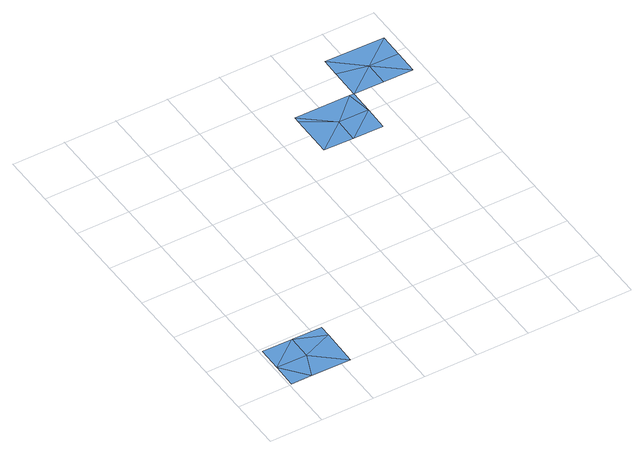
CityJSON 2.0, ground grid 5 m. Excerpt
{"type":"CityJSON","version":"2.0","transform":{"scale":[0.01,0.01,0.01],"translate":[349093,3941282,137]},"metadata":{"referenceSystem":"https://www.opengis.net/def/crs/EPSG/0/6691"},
"CityObjects":{
"waterbody1":{"type":"WaterBody","attributes":{"name":"9","class":"1140","function":"1","WaterBodyRiverFloodingRiskAttribute.description":"5","WaterBodyRiverFloodingRiskAttribute.rankOrg":"1","WaterBodyRiverFloodingRiskAttribute.adminType":"2","WaterBodyRiverFloodingRiskAttribute.scale":"L1"},"geometry":[{"type":"MultiSurface","lod":"1","boundaries":[[[0,1,2]],[[2,1,3]],[[0,4,1]],[[3,5,2]],[[6,5,7]],[[6,0,2]],[[8,0,6]],[[6,2,5]]]}]},
"waterbody2":{"type":"WaterBody","attributes":{"name":"9","class":"1140","function":"1","WaterBodyRiverFloodingRiskAttribute.description":"5","WaterBodyRiverFloodingRiskAttribute.rankOrg":"3","WaterBodyRiverFloodingRiskAttribute.adminType":"2","WaterBodyRiverFloodingRiskAttribute.scale":"L1"},"geometry":[{"type":"MultiSurface","lod":"1","boundaries":[[[9,10,11]],[[9,12,13]],[[14,12,11]],[[12,9,11]],[[15,11,16]],[[14,11,15]],[[14,17,12]],[[10,16,11]]]}]},
"waterbody3":{"type":"WaterBody","attributes":{"name":"9","class":"1140","function":"1","WaterBodyRiverFloodingRiskAttribute.description":"5","WaterBodyRiverFloodingRiskAttribute.rankOrg":"3","WaterBodyRiverFloodingRiskAttribute.adminType":"2","WaterBodyRiverFloodingRiskAttribute.scale":"L1"},"geometry":[{"type":"MultiSurface","lod":"1","boundaries":[[[13,18,19]],[[13,20,18]],[[20,21,18]],[[18,21,22]],[[23,19,18]],[[23,18,24]],[[22,24,18]]]}]}
},
"vertices":[
[26,241,1],[215,7,1],[309,236,1],[588,0,1],[22,10,1],[594,356,1],[313,467,1],[596,463,1],[30,472,1],
[2293,2745,1],[1767,2754,1],[2047,2518,1],[2330,2513,1],[2334,2745,1],[2043,2287,1],[1760,2292,1],[1766,2697,1],[2326,2282,1],
[2621,2971,1],[2338,3027,1],[2617,2740,1],[2900,2735,1],[2904,2966,1],[2341,3207,1],[2908,3197,1]
]}
